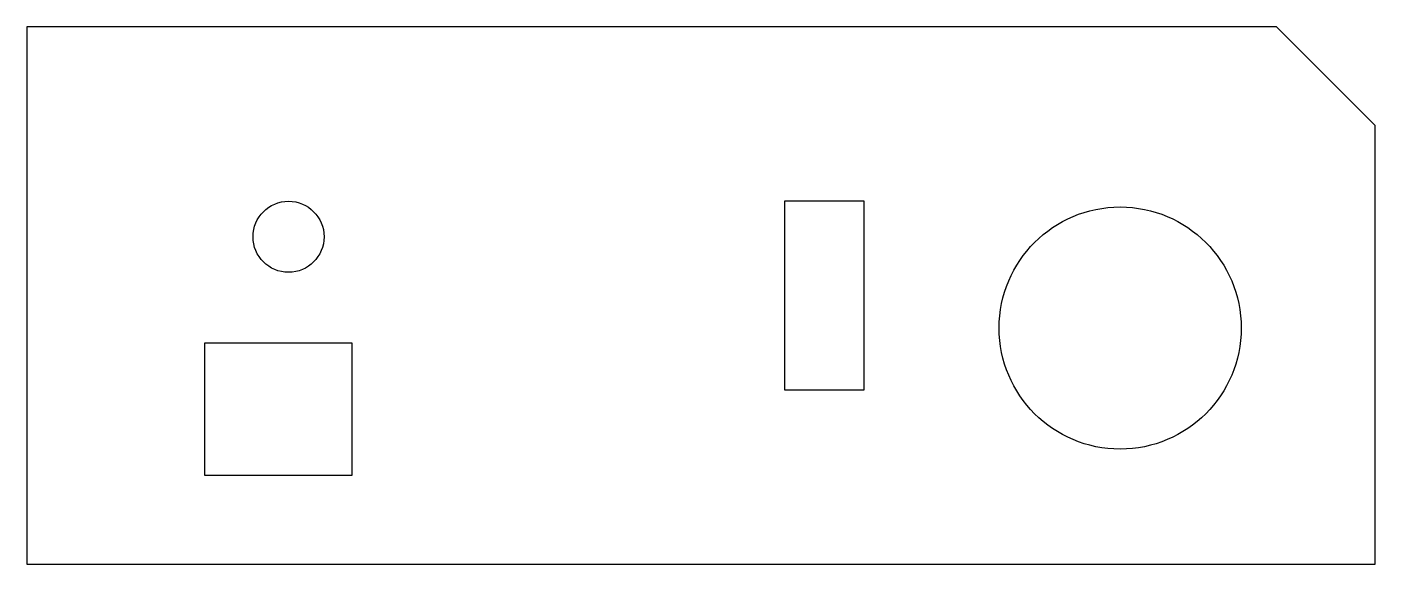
# Model space of a CAD drawing. Header units: millimetres. Extents: x 0 to 98.7, y 0 to 39.3.
import ezdxf

# ---------------------------------------------------------------- set-up
doc = ezdxf.new("R2010")
doc.units = ezdxf.units.MM
doc.layers.add('CUT', color=7, linetype='Continuous')

msp = doc.modelspace()

# ---------------------------------------------------------------- linework, layer by layer
at = {"layer": 'CUT'}
for p, q in [((0, 39.297), (0, 0)), ((91.465, 39.297), (0, 39.297)), ((98.671, 32.092), (91.465, 39.297)), ((98.671, 0), (98.671, 32.092)), ((55.465, 12.728), (55.465, 26.578)), ((55.465, 26.578), (61.255, 26.578)), ((61.255, 26.578), (61.255, 12.728)), ((13.015, 6.479), (13.015, 16.189)), ((13.015, 16.189), (23.775, 16.189)), ((23.775, 16.189), (23.775, 6.479)), ((61.255, 12.728), (55.465, 12.728)), ((23.775, 6.479), (13.015, 6.479)), ((0, 0), (98.671, 0))]:
    msp.add_line(p, q, dxfattribs=at)
for centre, radius in [((19.146, 23.944), 2.6), ((80.019, 17.267), 8.86)]:
    msp.add_circle(centre, radius, dxfattribs=at)

doc.saveas('drawing.dxf')
